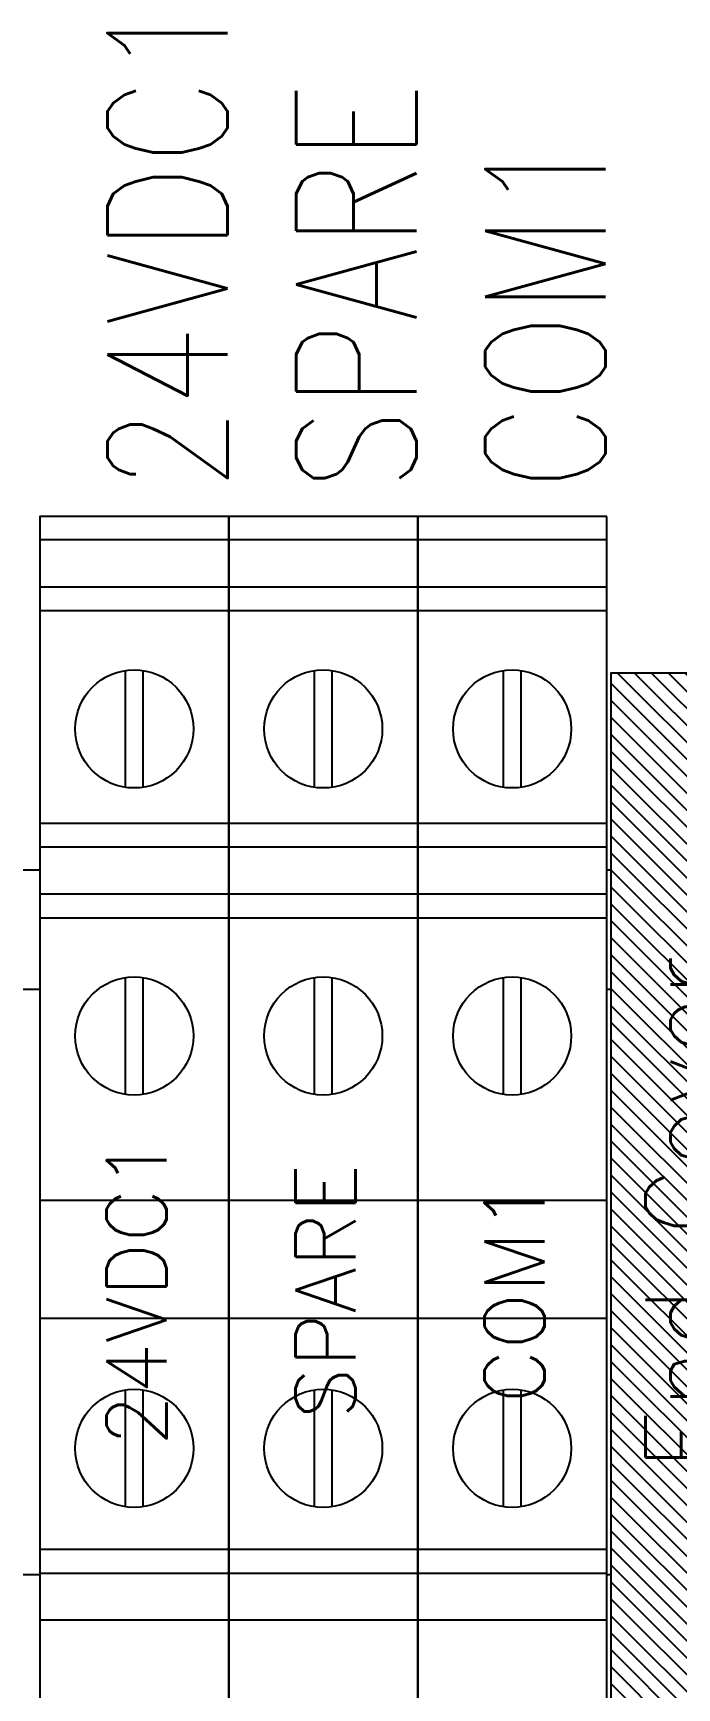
# Model space of a CAD drawing. Header units: inches. Extents: x 0.1 to 89.7, y 0.1 to 57.6.
# Drawn here: x 61.605 to 62.676, y 23.288 to 26.041 of the extents above; entities that cross this region are included whole.
import ezdxf
from ezdxf.enums import TextEntityAlignment as Align

# ---------------------------------------------------------------- set-up
doc = ezdxf.new("R2010")
doc.units = ezdxf.units.IN
doc.header["$MEASUREMENT"] = 0
doc.set_wipeout_variables(frame=1)
for name, color, linetype in [('PSYMS', 7, 'Continuous'), ('PTERM', 4, 'Continuous'), ('PWIRE', 84, 'Continuous')]:
    doc.layers.add(name, color=color, linetype=linetype)
doc.styles.get("Standard").update_dxf_attribs({"font": 'arial.ttf'})
doc.styles.add('WD', font='romans.shx', dxfattribs={"height": 0.185})

# ---------------------------------------------------------------- blocks, each defined once
blk = doc.blocks.new('HDINFCF7')
for p, q in [((0, 0.69), (29, 0.69)), ((0, 0.49), (29, 0.49)), ((8.2918, 0.125), (8.7082, 0.125)), ((8.2918, -0.125), (8.7082, -0.125)), ((0, -0.49), (29, -0.49))]:
    blk.add_line(p, q)
for centre, major_axis, start_param, end_param in [((8.2918, 0), (-0.1668, 0), -1.570796, 1.570794), ((8.7082, 0), (0.1668, 0), 4.712386, 7.853986)]:
    blk.add_ellipse(centre, major_axis=major_axis, ratio=0.749429, start_param=start_param, end_param=end_param)
blk.add_point((8.5, 0))
at = {"flags": 11}
for p in [(1.5, 0), (14.5, 0), (27.5, 0)]:
    blk.add_attdef('NC', text='', height=0.01, rotation=270, dxfattribs=at).set_placement(p, align=Align.MIDDLE)
blk = doc.blocks.new('wd_default_02terminal')
at = {"style": 'WD', "flags": 1}
for tag, height, p in [('INST', 0.125, (0.0076, 0.4214)), ('LOC', 0.125, (0.0076, 0.2448)), ('P_TAGSTRIP', 0.125, (0.0076, 0.0683)), ('MFG', 0.05, (0.0052, -0.3789)), ('CAT', 0.05, (0.0052, -0.4504)), ('WDBLKNAM', 0.05, (0.0052, -0.5219)), ('FP', 0.05, (0.0052, -0.5934)), ('FPT', 0.05, (0.1463, -0.5934)), ('ASSYCODE', 0.05, (0.0052, -0.6748))]:
    blk.add_attdef(tag, text='', height=height, dxfattribs=at).set_placement(p, align=Align.CENTER)
at = {"style": 'WD', "width": 0.8}
for tag, p in [('WIRENOL', (-1.3147, -0.2124)), ('L02WIRENOL', (-1.3147, -0.3451))]:
    blk.add_attdef(tag, text='', height=0.1, dxfattribs=at).set_placement(p, align=Align.MIDDLE_RIGHT)
for tag, p in [('WIRENOR', (1.3301, -0.2124)), ('L02WIRENOR', (1.3301, -0.3451))]:
    blk.add_attdef(tag, text='', height=0.1, dxfattribs=at).set_placement(p, align=Align.MIDDLE_LEFT)
at = {"style": 'WD', "flags": 1}
for tag, p in [('L01PINL', (-0.882, -0.3761)), ('L02PINL', (-0.882, -0.4415))]:
    blk.add_attdef(tag, text='', height=0.05, dxfattribs=at).set_placement(p, align=Align.MIDDLE_RIGHT)
for tag, p in [('L01PINR', (0.8974, -0.3761)), ('L02PINR', (0.8974, -0.4415))]:
    blk.add_attdef(tag, text='', height=0.05, dxfattribs=at).set_placement(p, align=Align.MIDDLE_LEFT)
blk.add_attdef('L02TERM', text='', height=0.1, dxfattribs=at).set_placement((0, -0.4091), align=Align.MIDDLE_CENTER)
at = {"linetype": 'Continuous'}
blk.add_wipeout([(1.2871, -0.3144), (1.2871, 0), (-1.2871, 0), (-1.2871, -0.3144), (0.1489, -0.3144)], dxfattribs=at)
for p, q in [((-0.5498, -0.3144), (-0.5498, 0)), ((-0.4712, 0), (-0.4712, -0.3144)), ((-0.4319, -0.3144), (-0.4319, 0)), ((-0.0476, -0.3144), (-0.0476, 0)), ((0.1489, -0.3144), (0.1489, 0)), ((0.619, 0), (0.619, -0.3144)), ((0.6583, -0.3144), (0.6583, 0)), ((0.7369, -0.3144), (0.7369, 0)), ((0.7762, -0.3144), (0.7762, 0)), ((1.1299, -0.3144), (1.1299, 0)), ((1.1692, -0.3144), (1.1692, 0)), ((1.2478, -0.3144), (1.2478, 0)), ((-0.3608, -0.1427), (-0.1666, -0.1427)), ((0.3254, -0.1427), (0.5199, -0.1427)), ((0.8363, -0.1427), (1.0308, -0.1427)), ((-0.3608, -0.1721), (-0.1666, -0.1721)), ((0.3254, -0.1721), (0.5199, -0.1721)), ((0.8363, -0.1721), (1.0308, -0.1721))]:
    blk.add_line(p, q, dxfattribs=at)
blk.add_lwpolyline([(1.2871, -0.3144), (1.2871, 0), (-1.2871, 0), (-1.2871, -0.3144), (0.1489, -0.3144)], close=True, dxfattribs=at)
for centre in [(-0.2637, -0.1572), (0.4225, -0.1572), (0.9334, -0.1572)]:
    blk.add_circle(centre, 0.0983, dxfattribs=at)
at = {"style": 'WD'}
for tag in ['WIRENO', 'TERM']:
    blk.add_attdef(tag, text='', height=0.1, dxfattribs=at).set_placement((-0.0029, -0.1611), align=Align.MIDDLE_CENTER)
blk = doc.blocks.new('wd_default_accessory')
at = {"style": 'WD', "flags": 1}
for tag, p in [('INST', (0, 0.4898)), ('LOC', (0, 0.3023)), ('P_TAGSTRIP', (0, 0.1148))]:
    blk.add_attdef(tag, text='', height=0.125, dxfattribs=at).set_placement(p, align=Align.MIDDLE_CENTER)
at = {"style": 'WD'}
blk.add_attdef('TERM', text='', height=0.125, dxfattribs=at).set_placement((-1.0446, -0.1822), align=Align.RIGHT)
blk.add_wipeout([(1, -0.25), (-1, -0.25), (-1, 0), (1, 0)])
for p, q in [((-0.9608, -0.25), (-0.7108, 0)), ((-0.9326, -0.25), (-0.6826, 0)), ((-0.9044, -0.25), (-0.6544, 0)), ((-0.8762, -0.25), (-0.6262, 0)), ((-0.848, -0.25), (-0.598, 0)), ((-0.8198, -0.25), (-0.5698, 0)), ((-0.7915, -0.25), (-0.5415, 0)), ((-0.7633, -0.25), (-0.5133, 0)), ((-0.7351, -0.25), (-0.4851, 0)), ((-0.7069, -0.25), (-0.4569, 0)), ((-0.6787, -0.25), (-0.4287, 0)), ((-0.6505, -0.25), (-0.4005, 0)), ((-0.6223, -0.25), (-0.3723, 0)), ((-0.5941, -0.25), (-0.3441, 0)), ((-0.5658, -0.25), (-0.3158, 0)), ((-0.5376, -0.25), (-0.2876, 0)), ((-0.5094, -0.25), (-0.2594, 0)), ((-0.453, -0.25), (-0.203, 0)), ((-0.3684, -0.25), (-0.1184, 0)), ((-0.3402, -0.25), (-0.0902, 0)), ((-0.2837, -0.25), (-0.0337, 0)), ((-0.2555, -0.25), (-0.0055, 0)), ((-0.1991, -0.25), (0.0509, 0)), ((-0.1709, -0.25), (0.0791, 0)), ((-0.1427, -0.25), (0.1073, 0)), ((-0.0863, -0.25), (0.1637, 0)), ((-0.058, -0.25), (0.192, 0)), ((-0.0298, -0.25), (0.2202, 0)), ((-0.0016, -0.25), (0.2484, 0)), ((0.0548, -0.25), (0.3048, 0)), ((0.083, -0.25), (0.333, 0)), ((0.1112, -0.25), (0.3612, 0)), ((0.1394, -0.25), (0.3902, 0.0008)), ((0.3933, -0.25), (0.6433, 0)), ((0.4216, -0.25), (0.6716, 0)), ((0.4498, -0.25), (0.6998, 0)), ((0.5062, -0.25), (0.7562, 0)), ((0.5626, -0.25), (0.8126, 0)), ((0.5908, -0.25), (0.8408, 0)), ((0.619, -0.25), (0.869, 0)), ((0.6755, -0.25), (0.9255, 0)), ((0.7319, -0.25), (0.9819, 0)), ((-1, -0.0621), (-0.9379, 0)), ((-1, -0.0282), (-0.9718, 0)), ((-1, -0.1199), (-0.8801, 0)), ((-1, -0.1481), (-0.8519, 0)), ((-1, -0.1763), (-0.8237, 0)), ((-1, -0.2046), (-0.7954, 0)), ((-1, -0.2328), (-0.7672, 0)), ((-1, -0.0926), (-0.9074, 0)), ((-0.989, -0.25), (-0.739, 0)), ((-0.4812, -0.25), (-0.2312, 0)), ((-0.4248, -0.25), (-0.1748, 0)), ((-0.3966, -0.25), (-0.1466, 0)), ((-0.3119, -0.25), (-0.0619, 0)), ((-0.2273, -0.25), (0.0227, 0)), ((-0.1145, -0.25), (0.1355, 0)), ((0.0266, -0.25), (0.2766, 0)), ((0.1677, -0.25), (0.4177, 0)), ((0.1959, -0.25), (0.4459, 0)), ((0.2241, -0.25), (0.4741, 0)), ((0.2523, -0.25), (0.5023, 0)), ((0.2805, -0.25), (0.5305, 0)), ((0.3087, -0.25), (0.5587, 0)), ((0.3369, -0.25), (0.5869, 0)), ((0.3651, -0.25), (0.6151, 0)), ((0.478, -0.25), (0.728, 0)), ((0.5344, -0.25), (0.7844, 0)), ((0.6472, -0.25), (0.8972, 0)), ((0.7037, -0.25), (0.9537, 0)), ((0.7601, -0.25), (1, -0.0101)), ((0.7883, -0.25), (1, -0.0383)), ((0.8165, -0.25), (1, -0.0665)), ((0.8447, -0.25), (1, -0.0947)), ((0.8729, -0.25), (1, -0.1229)), ((0.9012, -0.25), (1, -0.1512)), ((0.9294, -0.25), (1, -0.1794)), ((0.9576, -0.25), (1, -0.2076)), ((0.9858, -0.25), (1, -0.2358))]:
    blk.add_line(p, q)
blk.add_lwpolyline([(1, -0.25), (-1, -0.25), (-1, 0), (1, 0)], close=True)
at = {"style": 'WD', "flags": 1}
for tag, p in [('MFG', (-0.625, -0.0625)), ('WDBLKNAM', (0.5625, -0.0625)), ('CAT', (-0.625, -0.125)), ('FPT', (0.5625, -0.125)), ('ASSYCODE', (-0.625, -0.1875)), ('FP', (0.5625, -0.1875))]:
    blk.add_attdef(tag, text='', height=0.01, dxfattribs=at).set_placement(p, align=Align.MIDDLE_CENTER)

msp = doc.modelspace()

# ---------------------------------------------------------------- block references
at = {"layer": 'PSYMS', "xscale": 0.9935880310615606, "yscale": 0.9935880310615606, "zscale": 0.9935880310615606}
msp.add_blockref('HDINFCF7', (53.6402, 23.96339), dxfattribs=at)

# ---------------------------------------------------------------- next in the draw order: block references
at = {"layer": 'PSYMS'}
ref = msp.add_blockref('wd_default_02terminal', (61.61612, 23.95002), dxfattribs=dict(at, rotation=90))
ref.add_attrib('WIRENO', '24VDC1', dxfattribs={"layer": 'PWIRE', "height": 0.1, "rotation": 90, "style": 'WD'}).set_placement((61.77722, 23.94713), align=Align.MIDDLE_CENTER)
ref.add_attrib('WIRENOR', '24VDC1', dxfattribs={"layer": 'PWIRE', "height": 0.2, "rotation": 90, "style": 'WD', "width": 0.8}).set_placement((61.82855, 25.2801), align=Align.MIDDLE_LEFT)

# ---------------------------------------------------------------- next in the draw order: block references
ref = msp.add_blockref('wd_default_02terminal', (61.93052, 23.95002), dxfattribs=dict(at, rotation=90))
ref.add_attrib('TERM', 'SPARE', dxfattribs={"layer": 'PTERM', "height": 0.1, "rotation": 90, "style": 'WD'}).set_placement((62.09162, 23.94713), align=Align.MIDDLE_CENTER)
ref.add_attrib('WIRENOR', 'SPARE', dxfattribs={"layer": 'PWIRE', "height": 0.2, "rotation": 90, "style": 'WD', "width": 0.8}).set_placement((62.14295, 25.2801), align=Align.MIDDLE_LEFT)

# ---------------------------------------------------------------- next in the draw order: block references
ref = msp.add_blockref('wd_default_02terminal', (62.24492, 23.95002), dxfattribs=dict(at, rotation=90))
ref.add_attrib('WIRENO', 'COM1', dxfattribs={"layer": 'PWIRE', "height": 0.1, "rotation": 90, "style": 'WD'}).set_placement((62.40602, 23.94713), align=Align.MIDDLE_CENTER)
ref.add_attrib('WIRENOR', 'COM1', dxfattribs={"layer": 'PWIRE', "height": 0.2, "rotation": 90, "style": 'WD', "width": 0.8}).set_placement((62.45735, 25.2801), align=Align.MIDDLE_LEFT)

# ---------------------------------------------------------------- next in the draw order: block references
ref = msp.add_blockref('wd_default_accessory', (62.56668, 23.97698), dxfattribs=dict(at, rotation=90))
ref.add_attrib('TERM', 'End_Cover', dxfattribs={"layer": 'PTERM', "height": 0.125, "rotation": 90, "style": 'WD'}).set_placement((62.74885, 24.50657), align=Align.RIGHT)

doc.saveas('drawing.dxf')
